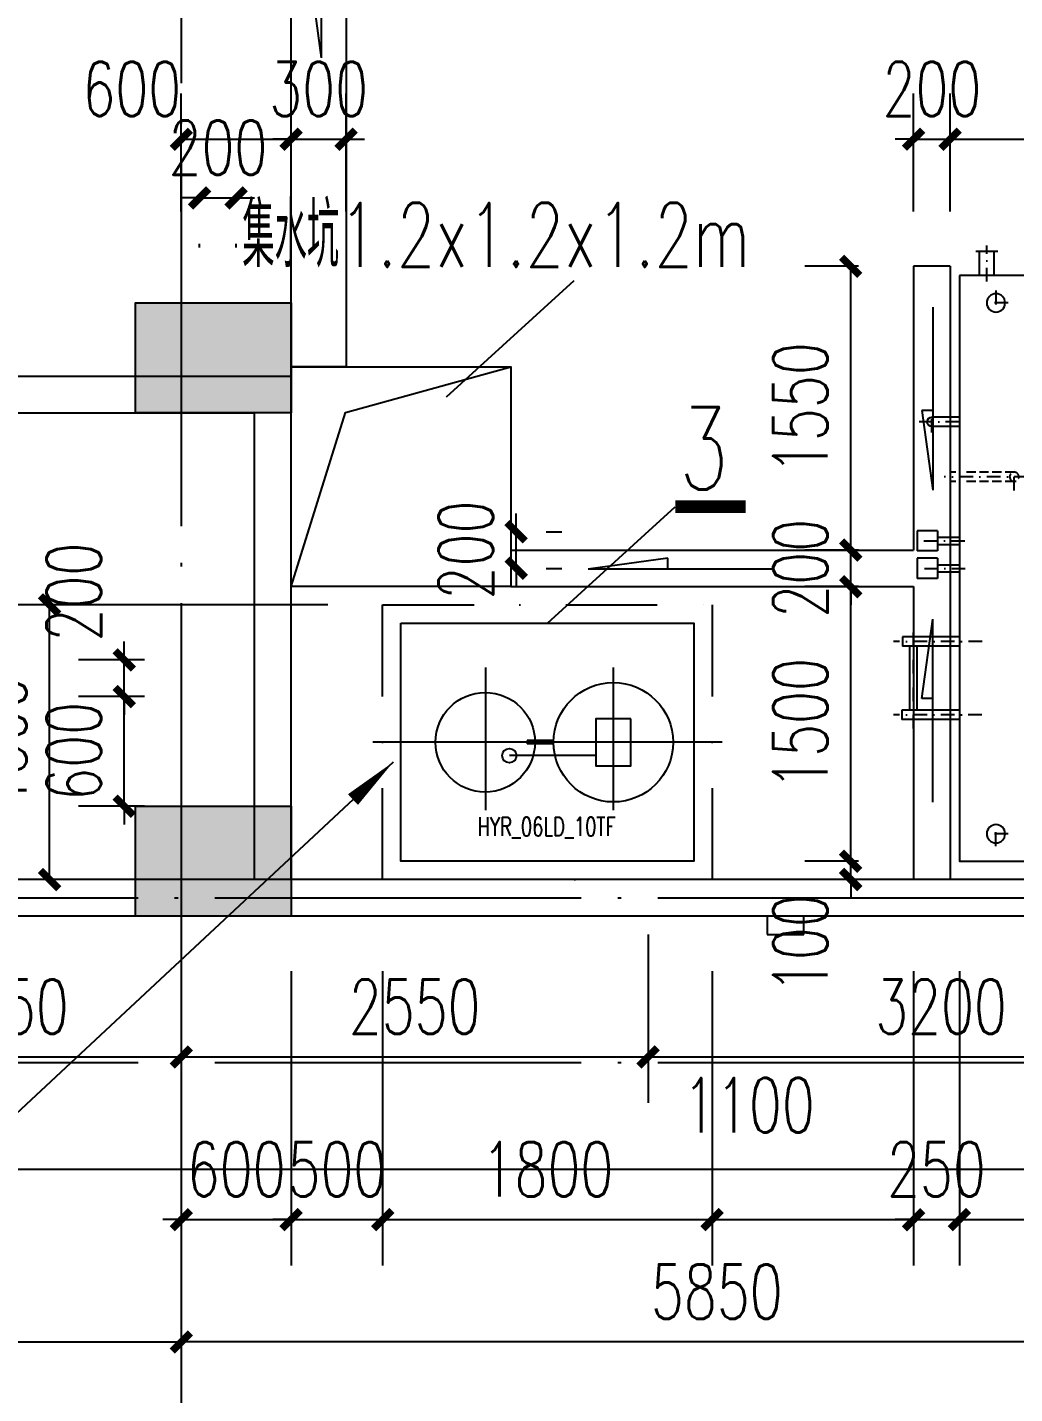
# Model space of a CAD drawing. Extents: x 179183 to 294833, y 947252 to 1004652.
# Drawn here: x 238694 to 244087, y 973962 to 981425 of the extents above; entities that cross this region are included whole.
import ezdxf
from ezdxf.enums import TextEntityAlignment as Align

# ---------------------------------------------------------------- set-up
doc = ezdxf.new("R2010")
doc.units = 0
doc.header["$LTSCALE"] = 1000
for name, pattern in [('DASH', [0.35, 0.25, -0.1]), ('DASH_50', [0.175, 0.125, -0.05]), ('DASHDOT', [1, 0.5, -0.25, 0, -0.25]), ('DASHDOT2', [0.5, 0.25, -0.125, 0, -0.125]), ('DOTE', [2.42, 2, -0.2, 0.02, -0.2])]:
    doc.linetypes.add(name, pattern=pattern)
for name, color, linetype in [('3-建筑', 7, 'Continuous'), ('a_bz', 2, 'Continuous'), ('a_shb', 2, 'Continuous'), ('a_shb_jc', 5, 'Continuous'), ('a_建筑_明沟', 1, 'Continuous'), ('a_水', 6, 'Continuous'), ('DOTE', 1, 'DOTE'), ('SHG', 130, 'Continuous'), ('TH_DIM', 3, 'Continuous'), ('WALL', 2, 'Continuous'), ('结构柱子', 253, 'Continuous')]:
    doc.layers.add(name, color=color, linetype=linetype)
doc.layers.add('a_shb_ls', color=32, linetype='Continuous', lineweight=13)
doc.styles.add('_TCH_DIM_T3', font='SIMPLEX', dxfattribs={"width": 0.705882, "bigfont": 'GBCBIG'})
doc.styles.add('HZ', font='simplex.shx', dxfattribs={"width": 0.8, "bigfont": 'gbcbig.shx'})
doc.styles.get("Standard").update_dxf_attribs({"font": 'simplex.shx', "width": 0.7, "bigfont": 'gbcbig.shx'})
doc.dimstyles.new('_TCH_ARCH&&100', dxfattribs={"dimtxt": 297.5, "dimasz": 100, "dimexe": 250, "dimexo": 300, "dimgap": 126.25, "dimtad": 1, "dimdec": 0, "dimzin": 0, "dimdsep": 46, "dimtxsty": '_TCH_DIM_T3', "dimblk": 'ARCHTICK', "dimcen": 0.09, "dimclrt": 7, "dimazin": 2, "dimtfac": 1, "dimtdec": 0, "dimtix": 1, "dimtmove": 2, "dimatfit": 3, "dimfxl": 1, "dimtolj": 1, "dimtzin": 0, "dimarcsym": 0})

# ---------------------------------------------------------------- blocks, each defined once
blk = doc.blocks.new('_ArchTick')
at = {"color": 0, "linetype": 'ByBlock', "const_width": 0.4}
blk.add_lwpolyline([(-0.5, -0.5), (0.5, 0.5)], dxfattribs=at)
blk = doc.blocks.new('*D4153')
at = {"layer": '3-建筑', "color": 0, "lineweight": -2, "transparency": 16777216}
for p, q in [((233834.8, 974887.9), (233834.8, 973994.2)), ((239534.8, 974887.9), (239534.8, 973994.2)), ((233834.8, 974244.2), (239534.8, 974244.2))]:
    blk.add_line(p, q, dxfattribs=at)
at = {"layer": 'Defpoints', "color": 0, "transparency": 16777216}
for p in [(233834.8, 975187.9), (239534.8, 975187.9), (239534.8, 974244.2)]:
    blk.add_point(p, dxfattribs=at)
at = {"layer": '3-建筑', "color": 0, "lineweight": -2, "transparency": 16777216, "xscale": 100, "yscale": 100, "zscale": 100, "rotation": 180}
blk.add_blockref('_ArchTick', (233834.8, 974244.2), dxfattribs=at)
at = {"layer": '3-建筑', "color": 0, "lineweight": -2, "transparency": 16777216, "xscale": 100, "yscale": 100, "zscale": 100}
blk.add_blockref('_ArchTick', (239534.8, 974244.2), dxfattribs=at)
at = {"layer": '3-建筑', "color": 7, "transparency": 16777216, "insert": (236684.8, 974519.2), "char_height": 297.5, "attachment_point": 5, "style": '_TCH_DIM_T3'}
blk.add_mtext('\\A1;5700', dxfattribs=at)
blk = doc.blocks.new('*D4154')
at = {"layer": '3-建筑', "color": 0, "lineweight": -2, "transparency": 16777216}
for p, q in [((239534.8, 974887.9), (239534.8, 973994.2)), ((245384.8, 974887.9), (245384.8, 973994.2)), ((245384.8, 974244.2), (239534.8, 974244.2))]:
    blk.add_line(p, q, dxfattribs=at)
at = {"layer": 'Defpoints', "color": 0, "transparency": 16777216}
for p in [(239534.8, 975187.9), (245384.8, 975187.9), (239534.8, 974244.2)]:
    blk.add_point(p, dxfattribs=at)
at = {"layer": '3-建筑', "color": 0, "lineweight": -2, "transparency": 16777216, "xscale": 100, "yscale": 100, "zscale": 100}
for p, rotation in [((239534.8, 974244.2), 180.0000000083029), ((245384.8, 974244.2), 8.302878384824908e-09)]:
    blk.add_blockref('_ArchTick', p, dxfattribs=dict(at, rotation=rotation))
at = {"layer": '3-建筑', "color": 7, "transparency": 16777216, "insert": (242459.8, 974519.2), "char_height": 297.5, "attachment_point": 5, "rotation": 0, "style": '_TCH_DIM_T3'}
blk.add_mtext('\\A1;5850', dxfattribs=at)
blk = doc.blocks.new('A$C7DD005BC')
at = {"layer": '结构柱子'}
h = blk.add_hatch(color=6, dxfattribs=at)
h.dxf.hatch_style = 1
h.paths.add_polyline_path([(7687.4, 4549), (6837.4, 4549), (6837.4, 5149), (7687.4, 5149)])
h = blk.add_hatch(color=6, dxfattribs=at)
h.dxf.hatch_style = 1
h.paths.add_polyline_path([(7687.5, 1799), (6837.5, 1799), (6837.5, 2399), (7687.5, 2399)])
at = {"layer": 'DOTE'}
for p, q in [((7087.5, 20448.7), (7087.5, 416.8)), ((11.2, 1899), (13686.8, 1899)), ((11.2, 999), (13686.8, 999))]:
    blk.add_line(p, q, dxfattribs=at)
at = {"layer": 'WALL'}
for p, q in [((1787.5, 4749), (7687.5, 4749)), ((7687.5, 1999), (7687.5, 4749)), ((1787.5, 4549), (7487.5, 4549)), ((7487.5, 1999), (7487.5, 4549)), ((7487.5, 1999), (1787.5, 1999)), ((10387.5, 1999), (7687.5, 1999)), ((12937.5, 1999), (10387.5, 1999)), ((7587.5, 1799), (1787.5, 1799)), ((10387.5, 1799), (7587.5, 1799)), ((10287.5, 1799), (10287.5, 1699)), ((12937.5, 1799), (10387.5, 1799)), ((10487.5, 1699), (10487.5, 1799)), ((10287.5, 1699), (10487.5, 1699))]:
    blk.add_line(p, q, dxfattribs=at)
at = {"layer": '结构柱子', "color": 6}
for points in [[(7687.4, 4549), (6837.4, 4549), (6837.4, 5149), (7687.4, 5149)], [(7687.5, 1799), (6837.5, 1799), (6837.5, 2399), (7687.5, 2399)]]:
    blk.add_lwpolyline(points, close=True, dxfattribs=at)
blk = doc.blocks.new('A$Cece2b452')
at = {"layer": 'a_shb', "linetype": 'DASH_50'}
for p, q in [((119, 0), (119, -70)), ((481, 0), (481, -70)), ((481, -40), (119, -40)), ((481, -70), (119, -70))]:
    blk.add_line(p, q, dxfattribs=at)
at = {"layer": 'a_shb', "color": 1, "linetype": 'DASHDOT2', "ltscale": 0.3}
for p, q in [((300, -623.4), (300, -0.5)), ((613.9, -300), (0.5, -300)), ((2100, -1125), (2100, -1582.8)), ((150, -1233.2), (150, -1366.8)), ((2025, -1200), (2175, -1200)), ((3050, -1233.2), (3050, -1366.8)), ((83.1, -1300), (216.9, -1300)), ((3116.9, -1300), (2983.1, -1300)), ((800, -1376.3), (800, -1860.3)), ((1200, -1375.8), (1200, -1859.8)), ((3167.4, -1350), (3362.8, -1350)), ((1600, -1690.9), (1600, -1468.5)), ((1750, -1694.3), (1750, -1467.4)), ((2400, -1500), (2400, -1719.9)), ((2341.5, -1650), (2458.5, -1650)), ((724.5, -1750), (1271.2, -1750))]:
    blk.add_line(p, q, dxfattribs=at)
at = {"layer": 'a_shb'}
for p, q in [((144.9, -402.4), (144.9, -197.6)), ((144.9, -197.6), (164.9, -197.6)), ((164.9, -402.4), (164.9, -197.6)), ((435.1, -402.4), (435.1, -197.6)), ((435.1, -197.6), (455.1, -197.6)), ((455.1, -402.4), (455.1, -197.6)), ((144.9, -402.4), (164.9, -402.4)), ((435.1, -402.4), (455.1, -402.4)), ((3200, -1310), (3330.2, -1310)), ((3330.2, -1290), (3330.2, -1410)), ((3200, -1390), (3330.2, -1390)), ((775, -1500), (775, -1813.6)), ((825, -1500), (825, -1813.6)), ((1175, -1500.5), (1175, -1810.8)), ((1225, -1500.5), (1225, -1810.8)), ((1580, -1620), (1580, -1500)), ((1620, -1620), (1620, -1500)), ((1730, -1620), (1730, -1500)), ((1770, -1620), (1770, -1500)), ((2155.2, -1550.2), (2044.8, -1550.2)), ((2074.8, -1520), (2074.8, -1550.2)), ((2125.2, -1520), (2125.2, -1550.2)), ((2374.9, -1500), (2374.9, -1650)), ((2425.1, -1500), (2425.1, -1650)), ((1655.2, -1620), (1544.8, -1620)), ((1544.8, -1620), (1544.8, -1730)), ((1655.2, -1620), (1655.2, -1730)), ((1805.2, -1620), (1694.8, -1620)), ((1694.8, -1620), (1694.8, -1730)), ((1805.2, -1620), (1805.2, -1730)), ((825, -1730), (1175, -1730)), ((825, -1770), (1175, -1770)), ((1655.2, -1730), (1544.8, -1730)), ((1805.2, -1730), (1694.8, -1730)), ((825, -1813.6), (775, -1813.6)), ((1225, -1810.8), (1175, -1810.8))]:
    blk.add_line(p, q, dxfattribs=at)
at = {"layer": 'a_shb', "color": 1, "linetype": 'DASHDOT', "ltscale": 0.3}
for p, q in [((154.9, -426.6), (154.9, -187)), ((445.1, -426.6), (445.1, -187))]:
    blk.add_line(p, q, dxfattribs=at)
at = {"layer": 'a_shb', "linetype": 'DASH', "ltscale": 0.2}
for p, q in [((2074.8, -1200), (2074.8, -1460)), ((2125.2, -1200), (2125.2, -1460))]:
    blk.add_line(p, q, dxfattribs=at)
at = {"layer": 'a_shb'}
blk.add_lwpolyline([(3200, -1500), (0, -1500), (0, 0), (3200, 0)], close=True, dxfattribs=at)
for centre, radius in [((300, -300), 275), ((150, -1300), 50), ((3050, -1300), 50)]:
    blk.add_circle(centre, radius, dxfattribs=at)
at = {"layer": 'a_shb', "linetype": 'DASH', "ltscale": 4}
blk.add_circle((300, -300), 250, dxfattribs=at)
at = {"layer": 'a_shb', "linetype": 'DASH', "ltscale": 0.2}
blk.add_circle((2100, -1200), 25.2, dxfattribs=at)
at = {"layer": 'a_shb'}
blk.add_arc((2400, -1650), 25.1, 180, 0, dxfattribs=at)
blk = doc.blocks.new('坡向')
at = {"layer": 'SHG', "color": 1}
for p, q in [((0, 0), (1000, 0)), ((565.5, 60), (1000, 0)), ((565.5, 0), (565.5, 60))]:
    blk.add_line(p, q, dxfattribs=at)
blk = doc.blocks.new('A$C29396FFD')
at = {"layer": 'a_建筑_明沟'}
for p, q in [((3399.9, 3350), (3399.9, 1800)), ((3599.9, 3350), (3399.9, 3350)), ((3599.9, 3350), (3599.9, 0)), ((1199.9, 1800), (3399.9, 1800)), ((1199.9, 1600), (3399.9, 1600)), ((3399.9, 1600), (3399.9, 0)), ((3599.9, 0), (3399.9, 0))]:
    blk.add_line(p, q, dxfattribs=at)
for points in [[(300, 2800), (0, 2800), (0, 17750), (300, 17750)], [(1199.9, 1600), (0, 1600.3), (0, 2800), (1199.9, 2800)]]:
    blk.add_lwpolyline(points, close=True, dxfattribs=at)
blk.add_lwpolyline([(0, 1600.3), (296.6, 2551.7), (1199.9, 2800)], dxfattribs=at)
at = {"layer": 'a_建筑_明沟', "xscale": -1, "rotation": 90}
blk.add_blockref('坡向', (3504.8, 3126.9), dxfattribs=at)
at = {"layer": 'a_建筑_明沟', "xscale": -1}
blk.add_blockref('坡向', (2623.1, 1695.1), dxfattribs=at)
at = {"layer": 'a_建筑_明沟', "rotation": 90}
blk.add_blockref('坡向', (3504.8, 423.2), dxfattribs=at)
blk = doc.blocks.new('HYR_06LD_10TF')
at = {"layer": 'a_shb', "color": 1, "linetype": 'DASHDOT', "ltscale": 500}
for p, q in [((462, 1058.1), (462, 278.6)), ((1160, 1058.1), (1160, 278.6)), ((1754, 650), (-154, 650))]:
    blk.add_line(p, q, dxfattribs=at)
at = {"layer": 'a_shb'}
for p, q in [((833.7, 658.7), (688.6, 658.7)), ((688.6, 658.7), (688.6, 641.3)), ((833.7, 641.3), (688.6, 641.3)), ((1064.4, 576.9), (592, 576.9))]:
    blk.add_line(p, q, dxfattribs=at)
for points in [[(0, 1300), (1600, 1300), (1600, 0), (0, 0)], [(1255.6, 778.4), (1064.4, 778.4), (1064.4, 521.6), (1255.6, 521.6)]]:
    blk.add_lwpolyline(points, close=True, dxfattribs=at)
for centre, radius in [((1160, 650), 326.3), ((460.3, 650), 271.9), ((592, 576.9), 39.2)]:
    blk.add_circle(centre, radius, dxfattribs=at)
at = {"layer": 'a_shb_jc', "linetype": 'DASHDOT'}
blk.add_lwpolyline([(-100, 1400), (1700, 1400), (1700, -100), (-100, -100)], close=True, dxfattribs=at)
at = {"layer": 'a_shb_ls', "insert": (418, 240.6), "char_height": 102.629, "width": 898, "attachment_point": 1}
blk.add_mtext('HYR_06LD_10TF', dxfattribs=at)
blk = doc.blocks.new('*D4171')
at = {"layer": 'Defpoints', "color": 0, "transparency": 16777216}
for p in [(238815, 978270.1), (240634.8, 978270.1), (240634.8, 976770.1)]:
    blk.add_point(p, dxfattribs=at)
at = {"layer": 'TH_DIM', "color": 0, "lineweight": -2, "transparency": 16777216}
for p, q in [((240334.8, 978270.1), (238565, 978270.1)), ((238815, 976770.1), (238815, 978270.1)), ((240334.8, 976770.1), (238565, 976770.1))]:
    blk.add_line(p, q, dxfattribs=at)
at = {"layer": 'TH_DIM', "color": 0, "lineweight": -2, "transparency": 16777216, "xscale": 100, "yscale": 100, "zscale": 100}
for p, rotation in [((238815, 978270.1), 90), ((238815, 976770.1), 270)]:
    blk.add_blockref('_ArchTick', p, dxfattribs=dict(at, rotation=rotation))
at = {"layer": 'TH_DIM', "color": 7, "transparency": 16777216, "insert": (238540, 977520.1), "char_height": 297.5, "attachment_point": 5, "rotation": 90, "style": '_TCH_DIM_T3'}
blk.add_mtext('\\A1;1500', dxfattribs=at)
blk = doc.blocks.new('*D4172')
at = {"layer": 'Defpoints', "color": 0, "transparency": 16777216}
for p in [(243734.8, 980814), (243534.8, 980120.1), (243734.8, 980120.1)]:
    blk.add_point(p, dxfattribs=at)
at = {"layer": 'TH_DIM', "color": 0, "lineweight": -2, "transparency": 16777216}
for p, q in [((243534.8, 980420.1), (243534.8, 981064)), ((243734.8, 980420.1), (243734.8, 981064)), ((243534.8, 980814), (243434.8, 980814)), ((243534.8, 980814), (243734.8, 980814)), ((243734.8, 980814), (243834.8, 980814))]:
    blk.add_line(p, q, dxfattribs=at)
at = {"layer": 'TH_DIM', "color": 0, "lineweight": -2, "transparency": 16777216, "xscale": 100, "yscale": 100, "zscale": 100}
blk.add_blockref('_ArchTick', (243534.8, 980814), dxfattribs=at)
at = {"layer": 'TH_DIM', "color": 0, "lineweight": -2, "transparency": 16777216, "xscale": 100, "yscale": 100, "zscale": 100, "rotation": 180}
blk.add_blockref('_ArchTick', (243734.8, 980814), dxfattribs=at)
at = {"layer": 'TH_DIM', "color": 7, "transparency": 16777216, "insert": (243634.8, 981089), "char_height": 297.5, "attachment_point": 5, "style": '_TCH_DIM_T3'}
blk.add_mtext('\\A1;200', dxfattribs=at)
blk = doc.blocks.new('*D4173')
at = {"layer": 'Defpoints', "color": 0, "transparency": 16777216}
for p in [(245384.8, 980814), (243734.8, 980120.1), (245384.8, 980120.1)]:
    blk.add_point(p, dxfattribs=at)
at = {"layer": 'TH_DIM', "color": 0, "lineweight": -2, "transparency": 16777216}
for p, q in [((243734.8, 980420.1), (243734.8, 981064)), ((245384.8, 980420.1), (245384.8, 981064)), ((243734.8, 980814), (245384.8, 980814))]:
    blk.add_line(p, q, dxfattribs=at)
at = {"layer": 'TH_DIM', "color": 0, "lineweight": -2, "transparency": 16777216, "xscale": 100, "yscale": 100, "zscale": 100, "rotation": 180}
blk.add_blockref('_ArchTick', (243734.8, 980814), dxfattribs=at)
at = {"layer": 'TH_DIM', "color": 0, "lineweight": -2, "transparency": 16777216, "xscale": 100, "yscale": 100, "zscale": 100}
blk.add_blockref('_ArchTick', (245384.8, 980814), dxfattribs=at)
at = {"layer": 'TH_DIM', "color": 7, "transparency": 16777216, "insert": (244559.8, 981089), "char_height": 297.5, "attachment_point": 5, "style": '_TCH_DIM_T3'}
blk.add_mtext('\\A1;1650', dxfattribs=at)
blk = doc.blocks.new('*D4185')
at = {"layer": 'Defpoints', "color": 0, "transparency": 16777216}
for p in [(243191.5, 980120.1), (243534.8, 980120.1), (243534.8, 978570.1)]:
    blk.add_point(p, dxfattribs=at)
at = {"layer": 'TH_DIM', "color": 0, "lineweight": -2, "transparency": 16777216}
for p, q in [((243234.8, 980120.1), (242941.5, 980120.1)), ((243191.5, 978570.1), (243191.5, 980120.1)), ((243234.8, 978570.1), (242941.5, 978570.1))]:
    blk.add_line(p, q, dxfattribs=at)
at = {"layer": 'TH_DIM', "color": 0, "lineweight": -2, "transparency": 16777216, "xscale": 100, "yscale": 100, "zscale": 100}
for p, rotation in [((243191.5, 980120.1), 90), ((243191.5, 978570.1), 270)]:
    blk.add_blockref('_ArchTick', p, dxfattribs=dict(at, rotation=rotation))
at = {"layer": 'TH_DIM', "color": 7, "transparency": 16777216, "insert": (242916.5, 979345.1), "char_height": 297.5, "attachment_point": 5, "rotation": 90, "style": '_TCH_DIM_T3'}
blk.add_mtext('\\A1;1550', dxfattribs=at)
blk = doc.blocks.new('*D4186')
at = {"layer": 'Defpoints', "color": 0, "transparency": 16777216}
for p in [(243191.5, 978570.1), (243534.8, 978570.1), (243534.8, 978370.1)]:
    blk.add_point(p, dxfattribs=at)
at = {"layer": 'TH_DIM', "color": 0, "lineweight": -2, "transparency": 16777216}
for p, q in [((243191.5, 978570.1), (243191.5, 978670.1)), ((243234.8, 978570.1), (242941.5, 978570.1)), ((243191.5, 978370.1), (243191.5, 978570.1)), ((243234.8, 978370.1), (242941.5, 978370.1)), ((243191.5, 978370.1), (243191.5, 978270.1))]:
    blk.add_line(p, q, dxfattribs=at)
at = {"layer": 'TH_DIM', "color": 0, "lineweight": -2, "transparency": 16777216, "xscale": 100, "yscale": 100, "zscale": 100}
for p, rotation in [((243191.5, 978570.1), 270), ((243191.5, 978370.1), 90)]:
    blk.add_blockref('_ArchTick', p, dxfattribs=dict(at, rotation=rotation))
at = {"layer": 'TH_DIM', "color": 7, "transparency": 16777216, "insert": (242916.5, 978470.1), "char_height": 297.5, "attachment_point": 5, "rotation": 90, "style": '_TCH_DIM_T3'}
blk.add_mtext('\\A1;200', dxfattribs=at)
blk = doc.blocks.new('*D4187')
at = {"layer": 'Defpoints', "color": 0, "transparency": 16777216}
for p in [(243191.5, 978370.1), (243534.8, 978370.1), (243534.8, 976870.1)]:
    blk.add_point(p, dxfattribs=at)
at = {"layer": 'TH_DIM', "color": 0, "lineweight": -2, "transparency": 16777216}
for p, q in [((243234.8, 978370.1), (242941.5, 978370.1)), ((243191.5, 976870.1), (243191.5, 978370.1)), ((243234.8, 976870.1), (242941.5, 976870.1))]:
    blk.add_line(p, q, dxfattribs=at)
at = {"layer": 'TH_DIM', "color": 0, "lineweight": -2, "transparency": 16777216, "xscale": 100, "yscale": 100, "zscale": 100}
for p, rotation in [((243191.5, 978370.1), 90), ((243191.5, 976870.1), 270)]:
    blk.add_blockref('_ArchTick', p, dxfattribs=dict(at, rotation=rotation))
at = {"layer": 'TH_DIM', "color": 7, "transparency": 16777216, "insert": (242916.5, 977620.1), "char_height": 297.5, "attachment_point": 5, "rotation": 90, "style": '_TCH_DIM_T3'}
blk.add_mtext('\\A1;1500', dxfattribs=at)
blk = doc.blocks.new('*D4188')
at = {"layer": 'Defpoints', "color": 0, "transparency": 16777216}
for p in [(243191.5, 976870.1), (243534.8, 976870.1), (243534.8, 976770.1)]:
    blk.add_point(p, dxfattribs=at)
at = {"layer": 'TH_DIM', "color": 0, "lineweight": -2, "transparency": 16777216}
for p, q in [((243191.5, 976870.1), (243191.5, 976970.1)), ((243234.8, 976870.1), (242941.5, 976870.1)), ((243191.5, 976770.1), (243191.5, 976870.1)), ((243234.8, 976770.1), (242941.5, 976770.1)), ((243191.5, 976770.1), (243191.5, 976670.1))]:
    blk.add_line(p, q, dxfattribs=at)
at = {"layer": 'TH_DIM', "color": 0, "lineweight": -2, "transparency": 16777216, "xscale": 100, "yscale": 100, "zscale": 100}
for p, rotation in [((243191.5, 976870.1), 270), ((243191.5, 976770.1), 90)]:
    blk.add_blockref('_ArchTick', p, dxfattribs=dict(at, rotation=rotation))
at = {"layer": 'TH_DIM', "color": 7, "transparency": 16777216, "insert": (242916.5, 976420.1), "char_height": 297.5, "attachment_point": 5, "rotation": 90, "style": '_TCH_DIM_T3'}
blk.add_mtext('\\A1;100', dxfattribs=at)
blk = doc.blocks.new('*D4189')
at = {"layer": 'Defpoints', "color": 0, "transparency": 16777216}
for p in [(240134.9, 980814), (239534.8, 980120.1), (240134.9, 980120.1)]:
    blk.add_point(p, dxfattribs=at)
at = {"layer": 'TH_DIM', "color": 0, "lineweight": -2, "transparency": 16777216}
for p, q in [((239534.8, 980420.1), (239534.8, 981064)), ((240134.9, 980420.1), (240134.9, 981064)), ((239534.8, 980814), (240134.9, 980814))]:
    blk.add_line(p, q, dxfattribs=at)
at = {"layer": 'TH_DIM', "color": 0, "lineweight": -2, "transparency": 16777216, "xscale": 100, "yscale": 100, "zscale": 100, "rotation": 180}
blk.add_blockref('_ArchTick', (239534.8, 980814), dxfattribs=at)
at = {"layer": 'TH_DIM', "color": 0, "lineweight": -2, "transparency": 16777216, "xscale": 100, "yscale": 100, "zscale": 100}
blk.add_blockref('_ArchTick', (240134.9, 980814), dxfattribs=at)
at = {"layer": 'TH_DIM', "color": 7, "transparency": 16777216, "insert": (239264.8, 981089), "char_height": 297.5, "attachment_point": 5, "style": '_TCH_DIM_T3'}
blk.add_mtext('\\A1;600', dxfattribs=at)
blk = doc.blocks.new('*D4190')
at = {"layer": 'Defpoints', "color": 0, "transparency": 16777216}
for p in [(240434.9, 980814), (240134.9, 980120.1), (240434.9, 980120.1)]:
    blk.add_point(p, dxfattribs=at)
at = {"layer": 'TH_DIM', "color": 0, "lineweight": -2, "transparency": 16777216}
for p, q in [((240134.9, 980420.1), (240134.9, 981064)), ((240434.9, 980420.1), (240434.9, 981064)), ((240134.9, 980814), (240034.9, 980814)), ((240134.9, 980814), (240434.9, 980814)), ((240434.9, 980814), (240534.9, 980814))]:
    blk.add_line(p, q, dxfattribs=at)
at = {"layer": 'TH_DIM', "color": 0, "lineweight": -2, "transparency": 16777216, "xscale": 100, "yscale": 100, "zscale": 100}
blk.add_blockref('_ArchTick', (240134.9, 980814), dxfattribs=at)
at = {"layer": 'TH_DIM', "color": 0, "lineweight": -2, "transparency": 16777216, "xscale": 100, "yscale": 100, "zscale": 100, "rotation": 180}
blk.add_blockref('_ArchTick', (240434.9, 980814), dxfattribs=at)
at = {"layer": 'TH_DIM', "color": 7, "transparency": 16777216, "insert": (240284.9, 981089), "char_height": 297.5, "attachment_point": 5, "style": '_TCH_DIM_T3'}
blk.add_mtext('\\A1;300', dxfattribs=at)
blk = doc.blocks.new('*D4196')
at = {"layer": 'Defpoints', "color": 0, "transparency": 16777216}
for p in [(239534.8, 976570.1), (240134.8, 976570.1), (240134.8, 974912.5)]:
    blk.add_point(p, dxfattribs=at)
at = {"layer": 'TH_DIM', "color": 0, "lineweight": -2, "transparency": 16777216}
for p, q in [((239534.8, 976270.1), (239534.8, 974662.5)), ((240134.8, 976270.1), (240134.8, 974662.5)), ((239534.8, 974912.5), (239434.8, 974912.5)), ((239534.8, 974912.5), (240134.8, 974912.5)), ((240134.8, 974912.5), (240234.8, 974912.5))]:
    blk.add_line(p, q, dxfattribs=at)
at = {"layer": 'TH_DIM', "color": 0, "lineweight": -2, "transparency": 16777216, "xscale": 100, "yscale": 100, "zscale": 100}
blk.add_blockref('_ArchTick', (239534.8, 974912.5), dxfattribs=at)
at = {"layer": 'TH_DIM', "color": 0, "lineweight": -2, "transparency": 16777216, "xscale": 100, "yscale": 100, "zscale": 100, "rotation": 180}
blk.add_blockref('_ArchTick', (240134.8, 974912.5), dxfattribs=at)
at = {"layer": 'TH_DIM', "color": 7, "transparency": 16777216, "insert": (239834.8, 975187.5), "char_height": 297.5, "attachment_point": 5, "style": '_TCH_DIM_T3'}
blk.add_mtext('\\A1;600', dxfattribs=at)
blk = doc.blocks.new('*D4197')
at = {"layer": 'Defpoints', "color": 0, "transparency": 16777216}
for p in [(240134.8, 976570.1), (240634.8, 976570.1), (240634.8, 974912.5)]:
    blk.add_point(p, dxfattribs=at)
at = {"layer": 'TH_DIM', "color": 0, "lineweight": -2, "transparency": 16777216}
for p, q in [((240134.8, 976270.1), (240134.8, 974662.5)), ((240634.8, 976270.1), (240634.8, 974662.5)), ((240134.8, 974912.5), (240034.8, 974912.5)), ((240134.8, 974912.5), (240634.8, 974912.5)), ((240634.8, 974912.5), (240734.8, 974912.5))]:
    blk.add_line(p, q, dxfattribs=at)
at = {"layer": 'TH_DIM', "color": 0, "lineweight": -2, "transparency": 16777216, "xscale": 100, "yscale": 100, "zscale": 100}
blk.add_blockref('_ArchTick', (240134.8, 974912.5), dxfattribs=at)
at = {"layer": 'TH_DIM', "color": 0, "lineweight": -2, "transparency": 16777216, "xscale": 100, "yscale": 100, "zscale": 100, "rotation": 180}
blk.add_blockref('_ArchTick', (240634.8, 974912.5), dxfattribs=at)
at = {"layer": 'TH_DIM', "color": 7, "transparency": 16777216, "insert": (240384.8, 975187.5), "char_height": 297.5, "attachment_point": 5, "style": '_TCH_DIM_T3'}
blk.add_mtext('\\A1;500', dxfattribs=at)
blk = doc.blocks.new('*D4198')
at = {"layer": 'Defpoints', "color": 0, "transparency": 16777216}
for p in [(240634.8, 976570.1), (242434.8, 976570.1), (242434.8, 974912.5)]:
    blk.add_point(p, dxfattribs=at)
at = {"layer": 'TH_DIM', "color": 0, "lineweight": -2, "transparency": 16777216}
for p, q in [((240634.8, 976270.1), (240634.8, 974662.5)), ((242434.8, 976270.1), (242434.8, 974662.5)), ((240634.8, 974912.5), (242434.8, 974912.5))]:
    blk.add_line(p, q, dxfattribs=at)
at = {"layer": 'TH_DIM', "color": 0, "lineweight": -2, "transparency": 16777216, "xscale": 100, "yscale": 100, "zscale": 100, "rotation": 180}
blk.add_blockref('_ArchTick', (240634.8, 974912.5), dxfattribs=at)
at = {"layer": 'TH_DIM', "color": 0, "lineweight": -2, "transparency": 16777216, "xscale": 100, "yscale": 100, "zscale": 100}
blk.add_blockref('_ArchTick', (242434.8, 974912.5), dxfattribs=at)
at = {"layer": 'TH_DIM', "color": 7, "transparency": 16777216, "insert": (241534.8, 975187.5), "char_height": 297.5, "attachment_point": 5, "style": '_TCH_DIM_T3'}
blk.add_mtext('\\A1;1800', dxfattribs=at)
blk = doc.blocks.new('*D4199')
at = {"layer": 'Defpoints', "color": 0, "transparency": 16777216}
for p in [(242434.8, 976570.1), (243534.8, 976570.1), (243534.8, 974912.5)]:
    blk.add_point(p, dxfattribs=at)
at = {"layer": 'TH_DIM', "color": 0, "lineweight": -2, "transparency": 16777216}
for p, q in [((242434.8, 976270.1), (242434.8, 974662.5)), ((243534.8, 976270.1), (243534.8, 974662.5)), ((242434.8, 974912.5), (243534.8, 974912.5))]:
    blk.add_line(p, q, dxfattribs=at)
at = {"layer": 'TH_DIM', "color": 0, "lineweight": -2, "transparency": 16777216, "xscale": 100, "yscale": 100, "zscale": 100, "rotation": 180}
blk.add_blockref('_ArchTick', (242434.8, 974912.5), dxfattribs=at)
at = {"layer": 'TH_DIM', "color": 0, "lineweight": -2, "transparency": 16777216, "xscale": 100, "yscale": 100, "zscale": 100}
blk.add_blockref('_ArchTick', (243534.8, 974912.5), dxfattribs=at)
at = {"layer": 'TH_DIM', "color": 7, "transparency": 16777216, "insert": (242634.8, 975537.5), "char_height": 297.5, "attachment_point": 5, "style": '_TCH_DIM_T3'}
blk.add_mtext('\\A1;1100', dxfattribs=at)
blk = doc.blocks.new('*D4200')
at = {"layer": 'Defpoints', "color": 0, "transparency": 16777216}
for p in [(243534.8, 976570.1), (243784.8, 976570.1), (243784.8, 974912.5)]:
    blk.add_point(p, dxfattribs=at)
at = {"layer": 'TH_DIM', "color": 0, "lineweight": -2, "transparency": 16777216}
for p, q in [((243534.8, 976270.1), (243534.8, 974662.5)), ((243784.8, 976270.1), (243784.8, 974662.5)), ((243534.8, 974912.5), (243434.8, 974912.5)), ((243534.8, 974912.5), (243784.8, 974912.5)), ((243784.8, 974912.5), (243884.8, 974912.5))]:
    blk.add_line(p, q, dxfattribs=at)
at = {"layer": 'TH_DIM', "color": 0, "lineweight": -2, "transparency": 16777216, "xscale": 100, "yscale": 100, "zscale": 100}
blk.add_blockref('_ArchTick', (243534.8, 974912.5), dxfattribs=at)
at = {"layer": 'TH_DIM', "color": 0, "lineweight": -2, "transparency": 16777216, "xscale": 100, "yscale": 100, "zscale": 100, "rotation": 180}
blk.add_blockref('_ArchTick', (243784.8, 974912.5), dxfattribs=at)
at = {"layer": 'TH_DIM', "color": 7, "transparency": 16777216, "insert": (243659.8, 975187.5), "char_height": 297.5, "attachment_point": 5, "style": '_TCH_DIM_T3'}
blk.add_mtext('\\A1;250', dxfattribs=at)
blk = doc.blocks.new('*D4201')
at = {"layer": 'Defpoints', "color": 0, "transparency": 16777216}
for p in [(243784.8, 976570.1), (245284.8, 976570.1), (245284.8, 974912.5)]:
    blk.add_point(p, dxfattribs=at)
at = {"layer": 'TH_DIM', "color": 0, "lineweight": -2, "transparency": 16777216}
for p, q in [((243784.8, 976270.1), (243784.8, 974662.5)), ((245284.8, 976270.1), (245284.8, 974662.5)), ((243784.8, 974912.5), (245284.8, 974912.5))]:
    blk.add_line(p, q, dxfattribs=at)
at = {"layer": 'TH_DIM', "color": 0, "lineweight": -2, "transparency": 16777216, "xscale": 100, "yscale": 100, "zscale": 100, "rotation": 180}
blk.add_blockref('_ArchTick', (243784.8, 974912.5), dxfattribs=at)
at = {"layer": 'TH_DIM', "color": 0, "lineweight": -2, "transparency": 16777216, "xscale": 100, "yscale": 100, "zscale": 100}
blk.add_blockref('_ArchTick', (245284.8, 974912.5), dxfattribs=at)
at = {"layer": 'TH_DIM', "color": 7, "transparency": 16777216, "insert": (244534.8, 975187.5), "char_height": 297.5, "attachment_point": 5, "style": '_TCH_DIM_T3'}
blk.add_mtext('\\A1;1500', dxfattribs=at)
blk = doc.blocks.new('*D4206')
at = {"layer": 'Defpoints', "color": 0, "transparency": 16777216}
for p in [(239634.8, 980523), (239834.8, 980523), (239834.8, 980493.5)]:
    blk.add_point(p, dxfattribs=at)
at = {"layer": 'TH_DIM', "color": 0, "lineweight": -2, "transparency": 16777216}
for p, q in [((239634.8, 980493.5), (239534.8, 980493.5)), ((239634.8, 980493.5), (239834.8, 980493.5)), ((239834.8, 980493.5), (239934.8, 980493.5)), ((239634.8, 980223), (239634.8, 980243.5)), ((239834.8, 980223), (239834.8, 980243.5))]:
    blk.add_line(p, q, dxfattribs=at)
at = {"layer": 'TH_DIM', "color": 0, "lineweight": -2, "transparency": 16777216, "xscale": 100, "yscale": 100, "zscale": 100}
blk.add_blockref('_ArchTick', (239634.8, 980493.5), dxfattribs=at)
at = {"layer": 'TH_DIM', "color": 0, "lineweight": -2, "transparency": 16777216, "xscale": 100, "yscale": 100, "zscale": 100, "rotation": 180}
blk.add_blockref('_ArchTick', (239834.8, 980493.5), dxfattribs=at)
at = {"layer": 'TH_DIM', "color": 7, "transparency": 16777216, "insert": (239734.8, 980768.5), "char_height": 297.5, "attachment_point": 5, "style": '_TCH_DIM_T3'}
blk.add_mtext('\\A1;200', dxfattribs=at)
blk = doc.blocks.new('*D4207')
at = {"layer": 'Defpoints', "color": 0, "transparency": 16777216}
for p in [(241227.7, 978670.1), (241364.2, 978670.1), (241227.7, 978470.1)]:
    blk.add_point(p, dxfattribs=at)
at = {"layer": 'TH_DIM', "color": 0, "lineweight": -2, "transparency": 16777216}
for p, q in [((241364.2, 978670.1), (241364.2, 978770.1)), ((241364.2, 978470.1), (241364.2, 978670.1)), ((241527.7, 978670.1), (241614.2, 978670.1)), ((241364.2, 978470.1), (241364.2, 978370.1)), ((241527.7, 978470.1), (241614.2, 978470.1))]:
    blk.add_line(p, q, dxfattribs=at)
at = {"layer": 'TH_DIM', "color": 0, "lineweight": -2, "transparency": 16777216, "xscale": 100, "yscale": 100, "zscale": 100}
for p, rotation in [((241364.2, 978670.1), 270), ((241364.2, 978470.1), 90)]:
    blk.add_blockref('_ArchTick', p, dxfattribs=dict(at, rotation=rotation))
at = {"layer": 'TH_DIM', "color": 7, "transparency": 16777216, "insert": (241089.2, 978570.1), "char_height": 297.5, "attachment_point": 5, "rotation": 90, "style": '_TCH_DIM_T3'}
blk.add_mtext('\\A1;200', dxfattribs=at)
blk = doc.blocks.new('*D4213')
at = {"layer": 'Defpoints', "color": 0, "transparency": 16777216}
for p in [(237584.8, 976770.1), (239534.8, 976770.1), (239534.8, 975801)]:
    blk.add_point(p, dxfattribs=at)
at = {"layer": 'TH_DIM', "color": 0, "lineweight": -2, "transparency": 16777216}
for p, q in [((237584.8, 976470.1), (237584.8, 975551)), ((239534.8, 976470.1), (239534.8, 975551)), ((237584.8, 975801), (239534.8, 975801))]:
    blk.add_line(p, q, dxfattribs=at)
at = {"layer": 'TH_DIM', "color": 0, "lineweight": -2, "transparency": 16777216, "xscale": 100, "yscale": 100, "zscale": 100, "rotation": 180}
blk.add_blockref('_ArchTick', (237584.8, 975801), dxfattribs=at)
at = {"layer": 'TH_DIM', "color": 0, "lineweight": -2, "transparency": 16777216, "xscale": 100, "yscale": 100, "zscale": 100}
blk.add_blockref('_ArchTick', (239534.8, 975801), dxfattribs=at)
at = {"layer": 'TH_DIM', "color": 7, "transparency": 16777216, "insert": (238559.8, 976076), "char_height": 297.5, "attachment_point": 5, "style": '_TCH_DIM_T3'}
blk.add_mtext('\\A1;1950', dxfattribs=at)
blk = doc.blocks.new('*D4214')
at = {"layer": 'Defpoints', "color": 0, "transparency": 16777216}
for p in [(239534.8, 976770.1), (242084.8, 976770.1), (242084.8, 975801)]:
    blk.add_point(p, dxfattribs=at)
at = {"layer": 'TH_DIM', "color": 0, "lineweight": -2, "transparency": 16777216}
for p, q in [((239534.8, 976470.1), (239534.8, 975551)), ((242084.8, 976470.1), (242084.8, 975551)), ((239534.8, 975801), (242084.8, 975801))]:
    blk.add_line(p, q, dxfattribs=at)
at = {"layer": 'TH_DIM', "color": 0, "lineweight": -2, "transparency": 16777216, "xscale": 100, "yscale": 100, "zscale": 100, "rotation": 180}
blk.add_blockref('_ArchTick', (239534.8, 975801), dxfattribs=at)
at = {"layer": 'TH_DIM', "color": 0, "lineweight": -2, "transparency": 16777216, "xscale": 100, "yscale": 100, "zscale": 100}
blk.add_blockref('_ArchTick', (242084.8, 975801), dxfattribs=at)
at = {"layer": 'TH_DIM', "color": 7, "transparency": 16777216, "insert": (240809.8, 976076), "char_height": 297.5, "attachment_point": 5, "style": '_TCH_DIM_T3'}
blk.add_mtext('\\A1;2550', dxfattribs=at)
blk = doc.blocks.new('*D4215')
at = {"layer": 'Defpoints', "color": 0, "transparency": 16777216}
for p in [(242084.8, 976770.1), (245284.8, 976770.1), (245284.8, 975801)]:
    blk.add_point(p, dxfattribs=at)
at = {"layer": 'TH_DIM', "color": 0, "lineweight": -2, "transparency": 16777216}
for p, q in [((242084.8, 976470.1), (242084.8, 975551)), ((245284.8, 976470.1), (245284.8, 975551)), ((242084.8, 975801), (245284.8, 975801))]:
    blk.add_line(p, q, dxfattribs=at)
at = {"layer": 'TH_DIM', "color": 0, "lineweight": -2, "transparency": 16777216, "xscale": 100, "yscale": 100, "zscale": 100, "rotation": 180}
blk.add_blockref('_ArchTick', (242084.8, 975801), dxfattribs=at)
at = {"layer": 'TH_DIM', "color": 0, "lineweight": -2, "transparency": 16777216, "xscale": 100, "yscale": 100, "zscale": 100}
blk.add_blockref('_ArchTick', (245284.8, 975801), dxfattribs=at)
at = {"layer": 'TH_DIM', "color": 7, "transparency": 16777216, "insert": (243684.8, 976076), "char_height": 297.5, "attachment_point": 5, "style": '_TCH_DIM_T3'}
blk.add_mtext('\\A1;3200', dxfattribs=at)
blk = doc.blocks.new('*D4224')
at = {"layer": 'Defpoints', "color": 0, "transparency": 16777216}
for p in [(239223.2, 977970.1), (239634.8, 977970.1), (239634.8, 977770.1)]:
    blk.add_point(p, dxfattribs=at)
at = {"layer": 'TH_DIM', "color": 0, "lineweight": -2, "transparency": 16777216}
for p, q in [((239223.2, 977970.1), (239223.2, 978070.1)), ((239334.8, 977970.1), (238973.2, 977970.1)), ((239223.2, 977770.1), (239223.2, 977970.1)), ((239334.8, 977770.1), (238973.2, 977770.1)), ((239223.2, 977770.1), (239223.2, 977670.1))]:
    blk.add_line(p, q, dxfattribs=at)
at = {"layer": 'TH_DIM', "color": 0, "lineweight": -2, "transparency": 16777216, "xscale": 100, "yscale": 100, "zscale": 100}
for p, rotation in [((239223.2, 977970.1), 270), ((239223.2, 977770.1), 90)]:
    blk.add_blockref('_ArchTick', p, dxfattribs=dict(at, rotation=rotation))
at = {"layer": 'TH_DIM', "color": 7, "transparency": 16777216, "insert": (238948.2, 978340.1), "char_height": 297.5, "attachment_point": 5, "rotation": 90, "style": '_TCH_DIM_T3'}
blk.add_mtext('\\A1;200', dxfattribs=at)
blk = doc.blocks.new('*D4225')
at = {"layer": 'Defpoints', "color": 0, "transparency": 16777216}
for p in [(239223.2, 977770.1), (239634.8, 977770.1), (239634.8, 977170.1)]:
    blk.add_point(p, dxfattribs=at)
at = {"layer": 'TH_DIM', "color": 0, "lineweight": -2, "transparency": 16777216}
for p, q in [((239223.2, 977770.1), (239223.2, 977870.1)), ((239334.8, 977770.1), (238973.2, 977770.1)), ((239223.2, 977170.1), (239223.2, 977770.1)), ((239334.8, 977170.1), (238973.2, 977170.1)), ((239223.2, 977170.1), (239223.2, 977070.1))]:
    blk.add_line(p, q, dxfattribs=at)
at = {"layer": 'TH_DIM', "color": 0, "lineweight": -2, "transparency": 16777216, "xscale": 100, "yscale": 100, "zscale": 100}
for p, rotation in [((239223.2, 977770.1), 270), ((239223.2, 977170.1), 90)]:
    blk.add_blockref('_ArchTick', p, dxfattribs=dict(at, rotation=rotation))
at = {"layer": 'TH_DIM', "color": 7, "transparency": 16777216, "insert": (238948.2, 977470.1), "char_height": 297.5, "attachment_point": 5, "rotation": 90, "style": '_TCH_DIM_T3'}
blk.add_mtext('\\A1;600', dxfattribs=at)

msp = doc.modelspace()

# ---------------------------------------------------------------- linework, layer by layer
at = {"layer": '3-建筑'}
msp.add_line((239534.8, 975187.9), (239534.8, 973463.4), dxfattribs=at)
at = {"layer": 'a_bz'}
msp.add_line((241534.8, 978170.1), (242232.7, 978806.7), dxfattribs=at)
msp.add_lwpolyline([(246134.2, 995219.8), (232458.5, 995219.8), (232458.5, 975187.9), (246134.2, 975187.9)], close=True, dxfattribs=at)
at = {"layer": 'a_bz', "const_width": 70}
msp.add_lwpolyline([(242618.3, 978806.7), (242232.7, 978806.7)], dxfattribs=at)
at = {"layer": 'a_建筑_明沟'}
msp.add_line((240982.8, 979406.6), (241680.7, 980043.2), dxfattribs=at)
at = {"layer": 'a_水'}
msp.add_line((240692, 977411.5), (232940, 970181), dxfattribs=at)
msp.add_lwpolyline([(240692, 977411.5, 0, 80, 0), (240472.6, 977206.9, 0, 0, 0)], format="xyseb", dxfattribs=at)

# ---------------------------------------------------------------- block references
at = {"layer": 'a_shb', "xscale": -1, "rotation": 270}
msp.add_blockref('A$Cece2b452', (245284.8, 976870.1), dxfattribs=at)
at = {"layer": 'a_shb'}
msp.add_blockref('HYR_06LD_10TF', (240734.8, 976870.1), dxfattribs=at)
at = {"layer": 'a_建筑_明沟'}
msp.add_blockref('A$C29396FFD', (240134.9, 976770.1), dxfattribs=at)
at = {"layer": 'a_建筑_明沟', "xscale": -1, "rotation": 90}
msp.add_blockref('坡向', (240299.2, 982259.6), dxfattribs=at)
at = {"layer": 'a_水'}
msp.add_blockref('A$C7DD005BC', (232447.3, 974771.1), dxfattribs=at)

# ---------------------------------------------------------------- texts
at = {"layer": 'a_bz', "style": 'HZ', "width": 0.7}
msp.add_text('3', height=450, dxfattribs=at).set_placement((242389.5, 979125.6, 10941.8), align=Align.MIDDLE_CENTER)
at = {"layer": 'a_建筑_明沟', "style": 'HZ', "width": 0.7}
msp.add_text('集水坑1.2x1.2x1.2m', height=350, dxfattribs=at).set_placement((241256.2, 980291.3, 8510.2), align=Align.MIDDLE_CENTER)

# ---------------------------------------------------------------- dimensions: what is measured, and where the dimension line sits
at = {"layer": '3-建筑'}
for p1, distance, picture, middle in [((233834.8, 975187.9), -943.6, '*D4153', (236684.8, 974519.2)), ((245384.8, 975187.9), 943.6, '*D4154', (242459.8, 974519.2))]:
    dim = msp.add_aligned_dim(p1=p1, p2=(239534.8, 975187.9), distance=distance, dimstyle='_TCH_ARCH&&100', dxfattribs=at)
    dim.commit()
    dim.dimension.update_dxf_attribs({"geometry": picture, "text_midpoint": middle})
at = {"layer": 'TH_DIM'}
for base, p1, p2, angle, picture, middle in [((240134.9, 980814), (239534.8, 980120.1), (240134.9, 980120.1), 360, '*D4189', (239264.8, 981089)), ((239223.2, 977970.1), (239634.8, 977770.1), (239634.8, 977970.1), 90, '*D4224', (238948.2, 978340.1)), ((243191.5, 976870.1), (243534.8, 976770.1), (243534.8, 976870.1), 90, '*D4188', (242916.5, 976420.1)), ((243534.8, 974912.5), (242434.8, 976570.1), (243534.8, 976570.1), 360, '*D4199', (242634.8, 975537.5))]:
    dim = msp.add_linear_dim(base=base, p1=p1, p2=p2, angle=angle, dimstyle='_TCH_ARCH&&100', dxfattribs=at)
    dim.commit()
    dim.dimension.update_dxf_attribs({"geometry": picture, "text_midpoint": middle, "dimtype": 129})
for p1, p2, distance, picture, middle in [((240134.9, 980120.1), (240434.9, 980120.1), 693.9, '*D4190', (240284.9, 981089)), ((243534.8, 980120.1), (243734.8, 980120.1), 693.9, '*D4172', (243634.8, 981089)), ((243734.8, 980120.1), (245384.8, 980120.1), 693.9, '*D4173', (244559.8, 981089)), ((239634.8, 980523), (239834.8, 980523), -29.5, '*D4206', (239734.8, 980768.5)), ((243534.8, 978570.1), (243534.8, 980120.1), 343.3, '*D4185', (242916.5, 979345.1)), ((241227.7, 978470.1), (241227.7, 978670.1), -136.5, '*D4207', (241089.2, 978570.1)), ((243534.8, 978370.1), (243534.8, 978570.1), 343.3, '*D4186', (242916.5, 978470.1)), ((243534.8, 976870.1), (243534.8, 978370.1), 343.3, '*D4187', (242916.5, 977620.1)), ((240634.8, 976770.1), (240634.8, 978270.1), 1819.8, '*D4171', (238540, 977520.1)), ((239634.8, 977170.1), (239634.8, 977770.1), 411.5, '*D4225', (238948.2, 977470.1)), ((237584.8, 976770.1), (239534.8, 976770.1), -969.1, '*D4213', (238559.8, 976076)), ((239534.8, 976770.1), (242084.8, 976770.1), -969.1, '*D4214', (240809.8, 976076)), ((242084.8, 976770.1), (245284.8, 976770.1), -969.1, '*D4215', (243684.8, 976076)), ((239534.8, 976570.1), (240134.8, 976570.1), -1657.6, '*D4196', (239834.8, 975187.5)), ((240134.8, 976570.1), (240634.8, 976570.1), -1657.6, '*D4197', (240384.8, 975187.5)), ((240634.8, 976570.1), (242434.8, 976570.1), -1657.6, '*D4198', (241534.8, 975187.5)), ((243534.8, 976570.1), (243784.8, 976570.1), -1657.6, '*D4200', (243659.8, 975187.5)), ((243784.8, 976570.1), (245284.8, 976570.1), -1657.6, '*D4201', (244534.8, 975187.5))]:
    dim = msp.add_aligned_dim(p1=p1, p2=p2, distance=distance, dimstyle='_TCH_ARCH&&100', dxfattribs=at)
    dim.commit()
    dim.dimension.update_dxf_attribs({"geometry": picture, "text_midpoint": middle})

doc.saveas('drawing.dxf')
